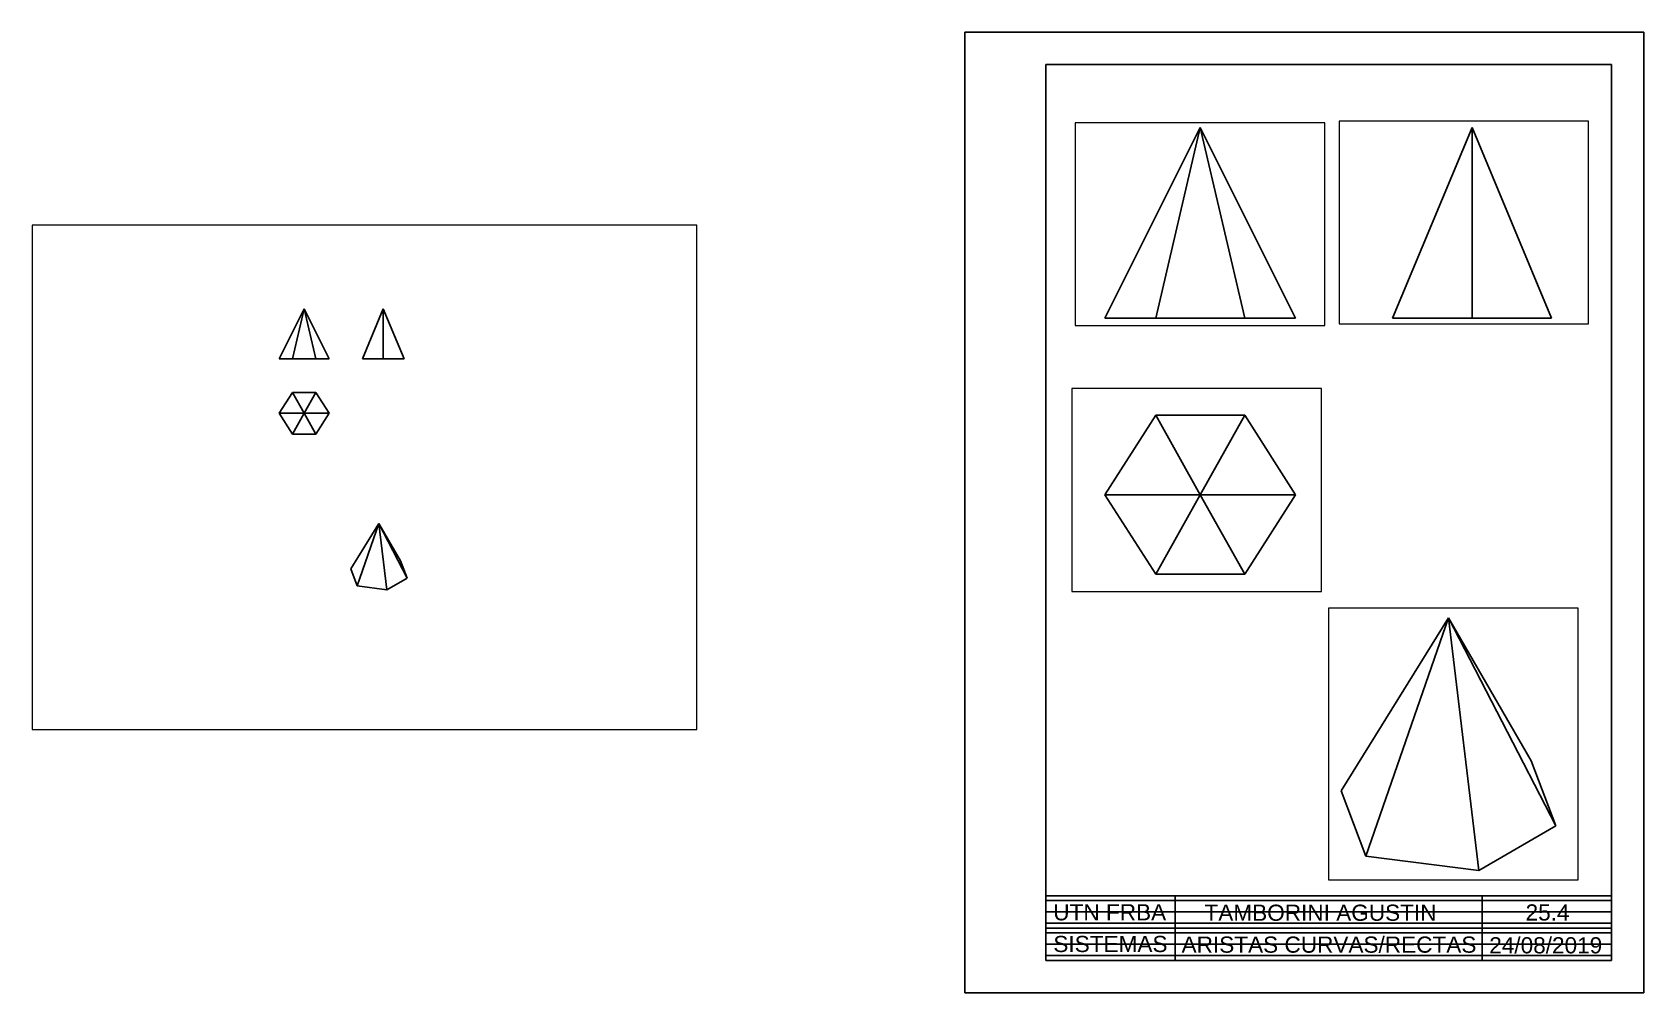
# Paper-space layout 'Presentación1' of a CAD drawing. Header units: millimetres. Extents: x 26 to 524, y -62 to 235.
# The model-space entities are those that its viewports show. They can reach past a viewport. Long polylines and large blocks are cut down to what shows.
import ezdxf

# ---------------------------------------------------------------- set-up
doc = ezdxf.new("R2010")
doc.units = ezdxf.units.MM
doc.linetypes.add('LÍNEAS_OCULTAS2', pattern=[4.7625, 3.175, -1.5875])
doc.layers.add('No Visibles', color=210, linetype='LÍNEAS_OCULTAS2', lineweight=30)
doc.layers.add('Rotulo', color=7, linetype='Continuous', lineweight=25)
doc.layers.add('Rotulo - Finas', color=61, linetype='Continuous', plot=False)
doc.layers.add('VP', color=10, linetype='Continuous', plot=False)
doc.styles.get("Standard").update_dxf_attribs({"font": 'arial.ttf'})

msp = doc.modelspace()

# ---------------------------------------------------------------- linework, layer by layer
for p, q in [((2561.94, 2430.09), (2576.94, 2460.09)), ((2569.94, 2430.09), (2576.94, 2460.09)), ((2583.94, 2430.09), (2576.94, 2460.09)), ((2591.94, 2430.09), (2576.94, 2460.09)), ((2611.94, 2430.09), (2624.44, 2460.09)), ((2624.44, 2430.09), (2624.44, 2460.09)), ((2636.94, 2430.09), (2624.44, 2460.09)), ((2591.94, 2430.09), (2561.94, 2430.09)), ((2636.94, 2430.09), (2611.94, 2430.09)), ((2561.94, 2397.59), (2569.94, 2410.09)), ((2569.94, 2410.09), (2583.94, 2410.09)), ((2569.94, 2410.09), (2576.94, 2397.59)), ((2576.94, 2397.59), (2583.94, 2410.09)), ((2583.94, 2410.09), (2591.94, 2397.59)), ((2576.94, 2397.59), (2561.94, 2397.59)), ((2561.94, 2397.59), (2569.94, 2385.09)), ((2569.94, 2385.09), (2576.94, 2397.59)), ((2576.94, 2397.59), (2591.94, 2397.59)), ((2576.94, 2397.59), (2583.94, 2385.09)), ((2583.94, 2385.09), (2591.94, 2397.59)), ((2569.94, 2385.09), (2583.94, 2385.09)), ((2604.94, 2304.38), (2621.83, 2331.63)), ((2608.84, 2294.13), (2621.83, 2331.63)), ((2626.59, 2291.88), (2621.83, 2331.63)), ((2638.72, 2298.88), (2621.83, 2331.63)), ((2634.82, 2309.13), (2621.83, 2331.63)), ((2638.72, 2298.88), (2634.82, 2309.13)), ((2608.84, 2294.13), (2604.94, 2304.38)), ((2626.59, 2291.88), (2638.72, 2298.88)), ((2608.84, 2294.13), (2626.59, 2291.88))]:
    msp.add_line(p, q)

psp = doc.layouts.new('Presentación1')

# ---------------------------------------------------------------- linework, layer by layer
at = {"layer": 'Rotulo'}
for p, q in [((314.23, 235.11), (314.23, -61.89)), ((524.23, 235.11), (314.23, 235.11)), ((524.23, -61.89), (524.23, 235.11)), ((339.23, 225.11), (514.23, 225.11)), ((339.23, -51.89), (339.23, 225.11)), ((514.23, 225.11), (514.23, -51.89)), ((514.23, -31.89), (339.23, -31.89)), ((379.23, -51.89), (379.23, -31.89)), ((474.23, -51.89), (474.23, -31.89)), ((514.23, -41.89), (339.23, -41.89)), ((514.23, -51.89), (339.23, -51.89)), ((314.23, -61.89), (524.23, -61.89))]:
    psp.add_line(p, q, dxfattribs=at)
at = {"layer": 'Rotulo - Finas'}
for p, q in [((339.23, -33.39), (514.23, -33.39)), ((339.23, -36.89), (514.23, -36.89)), ((514.23, -40.39), (339.23, -40.39)), ((339.23, -43.39), (514.23, -43.39)), ((339.23, -46.89), (514.23, -46.89)), ((514.23, -50.39), (339.23, -50.39))]:
    psp.add_line(p, q, dxfattribs=at)

# ---------------------------------------------------------------- texts
at = {"layer": 'Rotulo', "char_height": 5, "attachment_point": 5}
for s, width, insert in [('UTN FRBA', 39.903, (359.02, -37.03)), ('TAMBORINI AGUSTIN', 95, (424.23, -37.17)), ('25.4', 39.903, (494.46, -37.09)), ('SISTEMAS', 39.903, (359.24, -46.84)), ('ARISTAS CURVAS/RECTAS', 95, (426.85, -47.04)), ('24/08/2019', 39.903, (493.9, -47.24))]:
    psp.add_mtext_dynamic_manual_height_columns(s, width=width, gutter_width=12.5, heights=[0], dxfattribs=dict(at, insert=insert))

# ---------------------------------------------------------------- viewports
at = {"layer": 'No Visibles'}
psp.add_viewport(center=(128.5, 97.5), size=(205.6, 156), view_center_point=(2613.19, 2359.22), view_height=302.1652, dxfattribs=at)
at = {"layer": 'VP'}
for center, size, view_center_point, view_height, status in [((386.96, 175.75), (77.18, 62.6971), (2576.91, 2444.88), 31.8841, 3), ((468.56, 176.26), (77.18, 62.6971), (2623.15, 2445.14), 31.8841, 4), ((385.94, 93.58), (77.18, 62.6971), (2576.39, 2398.34), 31.8841, 5), ((465.31, 15.08), (77.18, 84), (2622.59, 2311.79), 42.718, 6)]:
    psp.add_viewport(center=center, size=size, view_center_point=view_center_point, view_height=view_height, status=status, dxfattribs=at)

doc.saveas('drawing.dxf')
